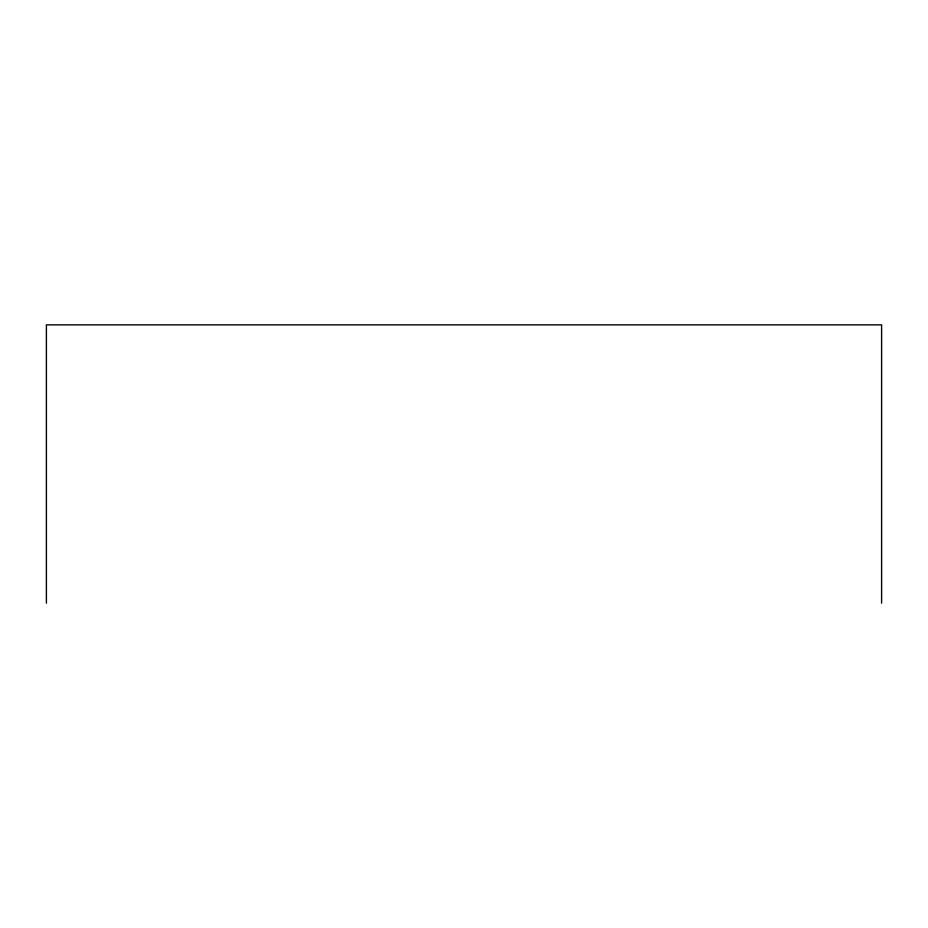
<?xml version="1.0" encoding="UTF-8"?>
<svg xmlns="http://www.w3.org/2000/svg" width="928" height="928" viewBox="0 0 928 928"><rect width="100%" height="100%" fill="white"/><g stroke="black" fill="none" stroke-linecap="round" stroke-linejoin="round"><path stroke-width="1.39" d="M881.6 603.142L881.6 324.858L46.4 324.858L46.4 603.142"/></g></svg>
